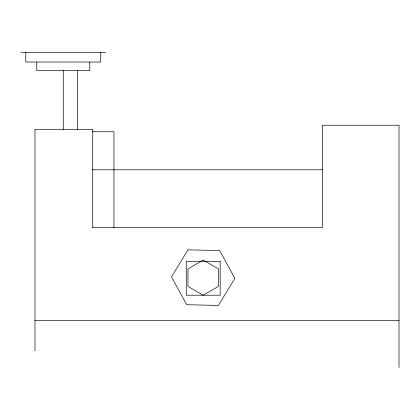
<?xml version="1.0" encoding="UTF-8"?>
<svg xmlns="http://www.w3.org/2000/svg" width="420" height="420" viewBox="0 0 420 420"><rect width="100%" height="100%" fill="white"/><g stroke="black" fill="none" stroke-linecap="round" stroke-linejoin="round"><path stroke-width="0.63" d="M21 52.526L105.525 52.526M92.416 131.738L113.951 131.738L113.951 227.577M92.389 169.785L322.618 169.785M92.416 227.577L322.35 227.577L322.35 125.244L399 125.244L399 367.474M34.976 320.402L399 320.402M100.732 52.526L100.732 62.029L25.799 62.029L25.799 52.526M92.746 227.577L92.746 129.365L34.976 129.365L34.976 350.879M89.754 62.202L89.754 70.586L36.771 70.586L36.771 62.202M77.679 70.297L77.679 129.78M63.263 70.297L63.263 129.78M187.976 249.847L171.507 276.922L186.722 304.721L218.4 305.445L234.869 278.376L219.66 250.572L187.976 249.847M203.191 260.08L187.976 268.863L187.976 286.43L203.191 295.213L218.4 286.43L218.4 268.863L203.191 260.08M220.169 261.314L186.27 261.314L186.27 295.213L220.169 295.213L220.169 261.314"/></g></svg>
